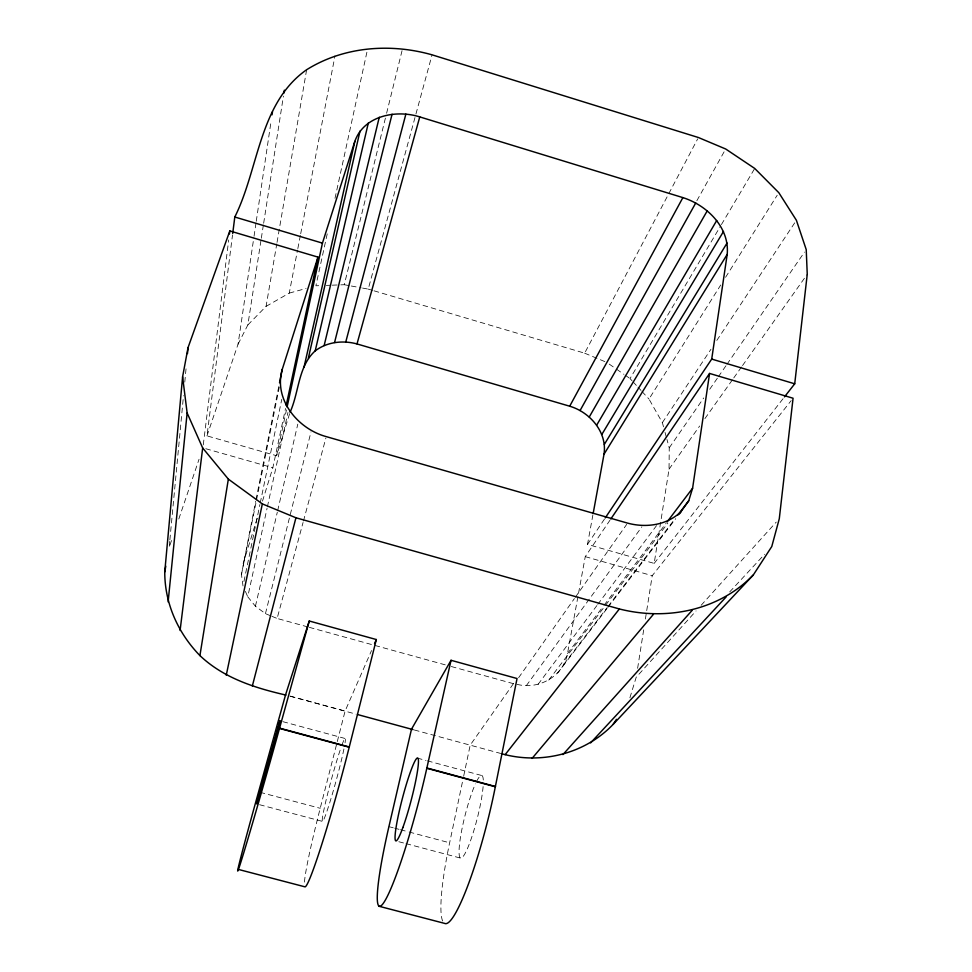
<?xml version="1.0" encoding="UTF-8"?>
<svg xmlns="http://www.w3.org/2000/svg" width="972" height="972" viewBox="0 0 972 972"><rect width="100%" height="100%" fill="white"/><g stroke="black" fill="none" stroke-linecap="round" stroke-linejoin="round"><path stroke-width="0.73" stroke-dasharray="4.86 3.65" d="M592.908 514.82L587.501 544.381L654.168 563.395L669.04 469.184L669.246 447.837L666.95 439.441M169.723 541.44L169.164 547.443L172.53 537.492M169.869 539.934L183.501 395.677M184.777 382.142L186.332 365.618M203.27 444.884L228.687 239.975M289.62 413.671L276.583 455.734L206.975 435.881L232.515 235.005M206.975 435.881L238.055 344.173L253.814 237.751M254.044 236.245L256.037 222.758M256.256 221.264L271.139 120.832M243.012 585.958L241.457 574.501L255.672 501.297M238.055 344.173L247.848 324.94L261.091 239.707M261.322 238.213L263.412 224.751M263.655 223.256L283.411 96.143M637.62 668.299L643.743 629.467M645.396 619.006L652.224 575.691L791.196 400.598M247.848 324.94L266.073 306.362L276.789 243.851M277.044 242.368L306.63 69.729M516.934 684.3C538.573 690.156 563.566 676.233 567.49 653.585L585.253 556.64L609.942 520.251M266.073 306.362L289.255 293.107L297.541 250.083M297.833 248.589L300.409 235.236M300.688 233.754L335.024 55.683M255.976 499.815L278.928 385.775M241.457 574.501L256.183 501.601M256.487 500.118L279.329 387.038M243.936 581.511L259.925 504.492M260.229 503.01L281.771 399.334M442.661 921.043A108.67 16.002 -75.8 0 1 449.635 842.797L463.34 777.697M463.656 776.227L470.193 745.159L513.568 683.474M262.489 501.151L272.84 467.787L285.549 408.447M276.583 455.734L286.448 409.953M270.629 615.786L265.441 613.648L255.417 606.249L247.763 596.796L267.057 508.332M267.373 506.862L287.955 412.505M327.224 233.9L315.888 285.78L320.371 285.622M335 198.324L367.039 51.565M255.417 606.249L277.287 512.256M277.627 510.786L297.797 424.144M332.315 285.173L344.258 284.723L386.248 114.696M386.613 113.226L402.53 48.734M265.441 613.648L310.979 431.92M304.455 882.09A109.532 6.233 -74.7 0 1 320.213 808.291L336.932 742.997M337.296 741.539L345.096 711.067L371.535 650.535M307.857 626.94L277.117 618.459L303.07 522.45M303.458 521.004L325.875 438.093M362.592 288.077L368.23 289.109L432.066 54.833M629.905 697.762L636.198 677.265L696.073 610.926M243.146 563.505L257.544 517.104M178.799 518.999L199.041 459.27M374.05 290.822L584.646 353.176L697.689 138.862M696.875 200.694L724.942 150.32M632.031 380.732L630.038 378.57L720.653 225.881M721.418 224.568L754.722 168.448M663.512 426.83L662.369 422.626L648.992 399.055L720.75 284.978M725.586 277.287L777.199 195.25M662.369 422.626L710.957 349.276M716.814 340.431L794.719 222.819M587.501 544.381L604.402 519.17M669.246 447.837L703.704 397.973M709.73 389.25L717.482 378.023M718.344 376.772L726.096 365.557M726.959 364.306L804.5 252.1M518.611 677.715L574.403 598.558M575.266 597.33L626.709 524.358M669.04 469.184L699.658 426.015M704.907 418.616L732.9 379.141M733.775 377.901L741.648 366.796M742.523 365.569L807.246 274.286M526.314 685.673L641.872 526.836M538.087 684.361L596.869 605.592M597.768 604.377L656.537 525.597M567.49 653.585L603.114 606.516M604.025 605.301L666.124 523.215M548.755 680.096L604.633 606.455M605.544 605.252L667.825 523.167M563.954 664.131L607.087 607.67M607.998 606.479L674.981 518.793M557.576 673.183L607.038 608.496M607.962 607.293L675.747 518.659M654.168 563.395L783.553 398.07M701.14 605.301L776.239 522.098M729.693 591.936L764.6 554.271M289.255 293.107L306.083 288.49M326.349 285.391L330.82 285.221M344.258 284.723L349.896 285.756M351.317 286.011L361.183 287.821M260.046 792.302L320.213 808.291M388.909 826.65L393.247 827.804M394.693 828.18L399.03 829.335M400.476 829.724L407.705 831.643M409.151 832.032L449.635 842.797M259.56 804.707L322.522 821.413M398.812 841.728L404.583 843.259M406.017 843.635L460.789 858.167M289.899 696.061L345.096 711.067M290.349 696.268L356.104 714.153M414.351 729.984L500.774 753.47M282.888 721.674L344.951 738.453M417.304 758.099L426.028 760.456M427.486 760.857L481.249 775.389M309.315 627.341L445.455 664.909M451.312 666.525L514.249 683.899M205.809 448.724L272.84 467.787M585.253 556.64L652.224 575.691M368.23 289.109L372.592 290.397M271.929 616.321L277.117 618.459M584.646 353.176L605.386 361.827M609.225 364.099L615.349 368.364M616.576 369.214L623.915 374.317M625.142 375.168L630.038 378.57M633.039 381.814L637.024 386.127M638.021 387.196L641.01 390.44M642.006 391.509L648.992 399.055M245.381 591.377L247.763 596.796M665.042 432.431L666.573 438.032M476.572 781.464A42.695 6.282 -75.7 0 1 483.303 780.237M483.108 786.603A42.695 6.282 -75.7 0 1 468.212 846.734A42.695 6.282 -75.7 0 1 459.598 843.66A42.695 6.282 -75.7 0 1 475.43 783.869M341.925 745.038A43.035 2.442 -74.7 0 1 345.048 742.815M343.918 748.987A43.035 2.442 -74.7 0 1 327.625 809.239A43.035 2.442 -74.7 0 1 324.381 807.623A43.035 2.442 -74.7 0 1 341.038 747.529"/><path stroke-width="1.46" d="M593.187 513.337L604.013 454.216C607.379 432.212 590.016 412.189 569.701 406.211L357.003 343.942C342.885 340.079 327.054 341.877 315.207 350.868C298.027 366.31 299.121 392.372 290.069 412.225M285.962 695.077C254.846 687.957 223.584 678.067 199.916 655.59C178.083 633.124 164.693 603.478 164.754 571.949L182.602 376.796L188.046 347.587L229.817 230.935L317.978 257.118L286.193 405.482M187.475 353.589L188.046 347.587M168.12 601.887L187.134 412.966L182.602 376.796M784.477 396.892L794.719 383.806L807.246 274.286L806.225 249.61L796.396 220.28L778.815 192.687L754.722 168.448L725.683 148.995L698.394 137.514L432.066 54.833C390.38 43.023 343.821 46.474 306.63 69.729C258.953 103.226 258.941 168.703 234.799 217.011L232.709 233.499M180.087 630.488L202.674 447.983L187.134 412.966M229.441 233.948L229.817 230.935M272.026 114.83L272.464 111.829M679.404 513.872L688.735 500.774L692.599 488.211L709.584 373.442L793.067 398.228L779.289 518.732L771.78 546.519L753.312 574.95L613.138 724.371C585.739 753.106 543.433 764.089 505.148 754.661L502.232 753.871M605.24 517.918L711.711 359.081L727.19 254.397C729.79 227.472 706.996 205.214 682.879 197.608L419.77 116.907C396.248 109.399 363.82 115.571 354.829 141.402L322.437 243.121L287.092 407.001M317.978 257.118L282.208 369.482C273.509 399.662 297.991 428.956 326.264 436.635L627.572 523.118C646.028 528.136 667.205 525.245 681.238 511.466M283.873 93.154L284.334 90.165M199.916 655.59L228.347 479.123L202.674 447.983M164.754 571.949L165.787 566.19M379.08 906.269L444.666 923.4A108.67 16.002 -75.8 0 0 495.331 786.773L517.043 678.529L451.044 660.292L411.484 729.207L388.909 826.65A109.071 11.445 -75.3 0 0 384.001 902.283A109.071 11.445 -75.3 0 0 426.805 768.281L451.044 660.292M279.523 382.81L282.208 369.482M226.245 675.236L262.343 503.897L228.347 479.123M304.017 367.27L354.829 141.402M308.343 358.206L359.98 131.135M315.207 350.868L368.315 122.994M324.15 345.51L379.262 117.248M238.213 869.381L304.844 886.804A109.532 6.233 -74.7 0 0 349.203 747.237L376.334 639.54L309.254 620.999L285.549 694.883L258.576 791.901A109.945 1.519 -74.2 0 0 240.096 864.545A109.945 1.519 -74.2 0 0 279.499 728.429L309.254 620.999M334.575 342.472L392.068 114.222M252.356 685.953L295.938 517.772L262.343 503.897M345.777 341.95L405.871 114.125M357.003 343.942L419.77 116.907M374.536 643.658L376.334 639.54M569.701 406.211L682.879 197.608M580.077 410.524L695.733 202.99M589.275 416.976L707.264 210.79M596.687 425.128L716.729 220.498M601.826 434.472L723.484 231.482M604.341 444.386L727.056 243.036M604.013 454.216L727.19 254.397M613.138 724.371L616.491 719.341M610.805 518.999L709.584 373.442M667.035 522.013L692.599 488.211M677.727 515.184L688.735 500.774M505.148 754.661L619.371 608.958C666.391 620.95 718.976 610.598 753.312 574.95M532.061 758.415L653.463 614.268M562.934 754.588L692.113 610.392M590.612 742.887L726.193 596.869M279.596 728.149L349.325 746.97M426.975 768.014L495.538 786.518M279.499 728.429L349.203 747.237M426.805 768.281L495.331 786.773M357.562 714.542L413.088 729.632M295.938 517.772L619.371 608.958M234.799 217.011L322.437 243.121M711.711 359.081L794.719 383.806M279.997 720.896L269.536 760.335L256.632 803.929L279.997 720.896M402.906 827.451A42.841 4.483 -75.3 0 0 418.264 759.023A42.841 4.483 -75.3 0 0 399.067 812.057A42.841 4.483 -75.3 0 0 402.906 827.451"/></g></svg>
